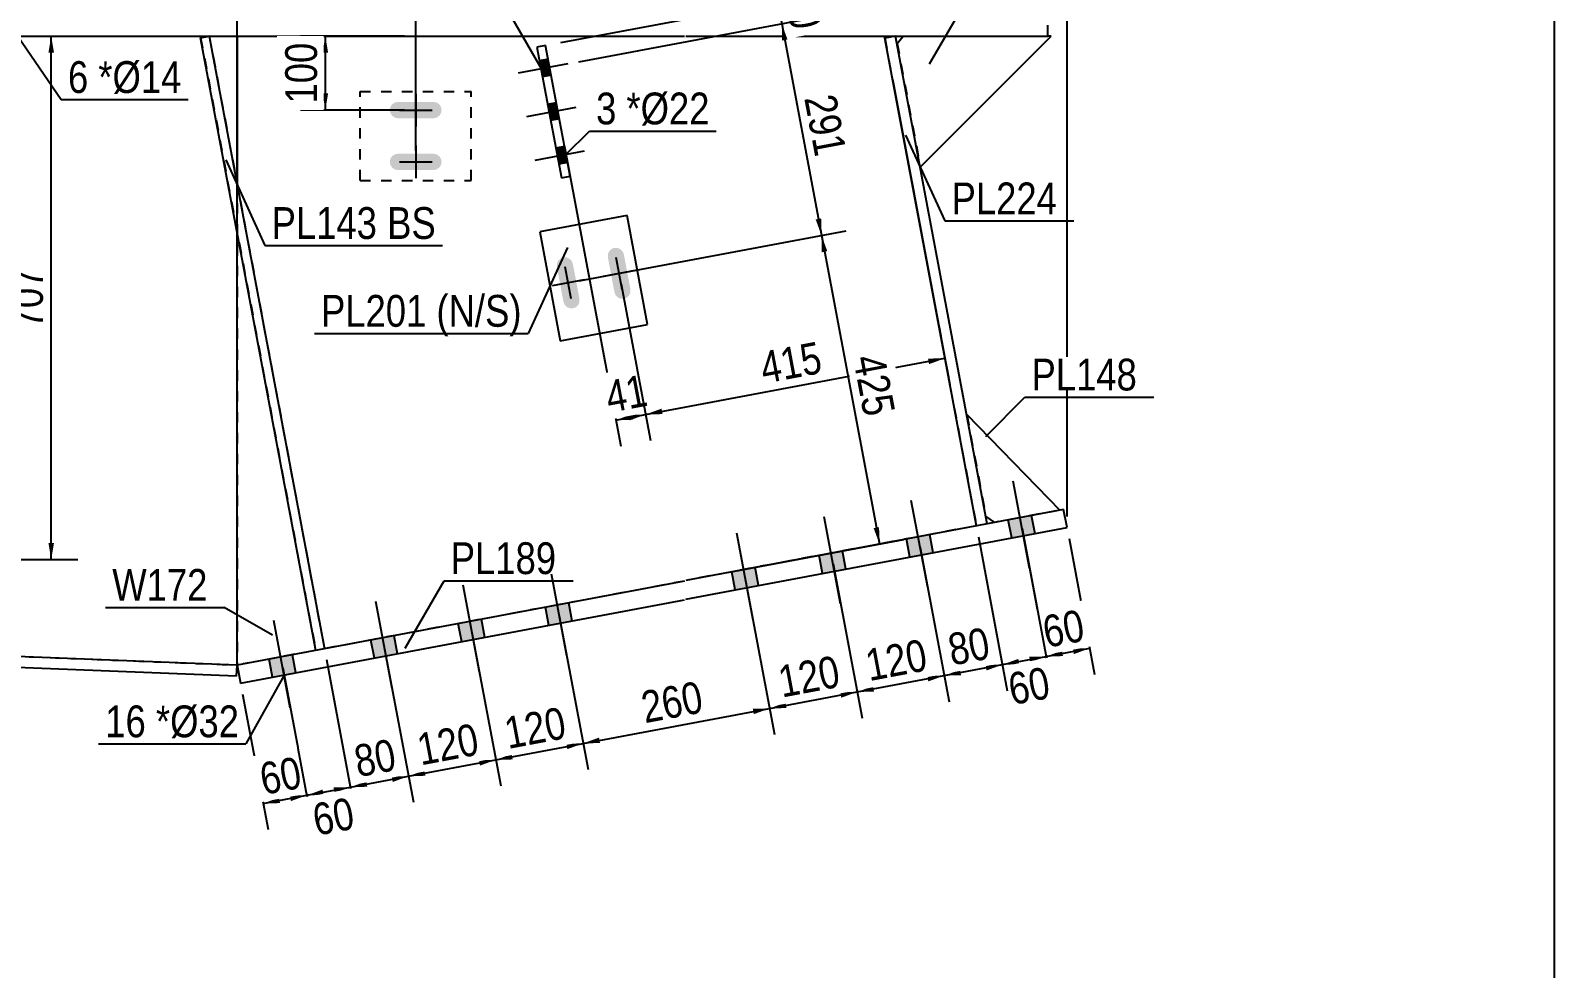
# Model space of a CAD drawing. Header units: millimetres. Extents: x -49 to 353, y -199 to 78.
# Drawn here: x 216.1 to 353.3, y -60.7 to 23.8 of the extents above; entities that cross this region are included whole.
import ezdxf

# ---------------------------------------------------------------- set-up
doc = ezdxf.new("R2010")
doc.units = ezdxf.units.MM
doc.linetypes.add('DXK_LINE_DOT1', pattern=[1.8814, 0.9407, -0.9407])
doc.styles.add('Arial Narrow', font='ARIALN.TTF', dxfattribs={"height": 0.2})

# ---------------------------------------------------------------- blocks, each defined once
blk = doc.blocks.new('Unknown-627019862-1200')
at = {"color": 5, "linetype": 'Continuous'}
blk.add_line((353.34, -199.16), (353.34, 77.84), dxfattribs=at)
blk = doc.blocks.new('Part-627019862-1282 - 1220')
at = {"color": 2, "linetype": 'Continuous'}
for p, q in [((269.8, 7.18), (261.94, 5.71)), ((271.65, -2.64), (269.8, 7.18)), ((261.94, 5.71), (263.78, -4.12)), ((263.78, -4.12), (271.65, -2.64))]:
    blk.add_line(p, q, dxfattribs=at)
blk = doc.blocks.new('Part-627019862-1258 - 1220')
at = {"color": 2, "linetype": 'Continuous'}
for p, q in [((307.71, 23.33), (307.71, 24.33)), ((214.06, 23.33), (274.98, 23.33)), ((275.08, 23.33), (307.71, 23.33))]:
    blk.add_line(p, q, dxfattribs=at)
blk = doc.blocks.new('Part-627019862-1259 - 1220')
at = {"color": 2, "linetype": 'Continuous'}
blk.add_line((174.58, 23.33), (174.58, -23.33), dxfattribs=at)
at = {"color": 7, "linetype": 'DXK_LINE_DOT1'}
for p, q in [((174.58, 23.33), (177.91, 23.33)), ((178.01, 23.33), (184.69, 23.33)), ((184.79, 23.33), (199.32, 23.33)), ((199.42, 23.33), (213.96, 23.33)), ((214.06, 23.33), (234.67, 23.33)), ((234.67, 23.33), (234.67, -33.33)), ((174.58, -23.33), (177.91, -23.47)), ((178.01, -24), (184.69, -24.27)), ((184.79, -25.96), (199.32, -26.55)), ((199.42, -29.24), (213.96, -29.82)), ((214.06, -32.51), (234.67, -33.33))]:
    blk.add_line(p, q, dxfattribs=at)
blk = doc.blocks.new('Part-627019862-1260 - 1220')
at = {"color": 2, "linetype": 'Continuous'}
for p, q in [((234.67, 23.33), (234.67, 10.01)), ((292.97, 23.33), (293.01, 23.14)), ((234.67, -33.33), (234.67, 5.68))]:
    blk.add_line(p, q, dxfattribs=at)
at = {"color": 7, "linetype": 'DXK_LINE_DOT1'}
for p, q in [((234.67, 23.33), (274.98, 23.33)), ((275.08, 23.33), (292.97, 23.33)), ((293.01, 23.14), (301.26, -20.78)), ((301.26, -20.78), (275.08, -25.7)), ((274.98, -25.76), (234.67, -33.33))]:
    blk.add_line(p, q, dxfattribs=at)
blk = doc.blocks.new('Part-627019862-1262 - 1220')
at = {"color": 2, "linetype": 'Continuous'}
for p, q in [((181.34, -25.13), (181.38, -24.13)), ((184.69, -24.27), (181.38, -24.13)), ((184.69, -25.27), (181.34, -25.13)), ((195.12, -26.38), (184.79, -25.96)), ((199.32, -27.55), (184.79, -26.96)), ((199.32, -26.55), (195.29, -26.38)), ((209.76, -29.65), (199.42, -29.24)), ((213.96, -29.82), (209.92, -29.66)), ((213.96, -30.82), (199.42, -30.24)), ((234.67, -33.33), (214.06, -32.51)), ((234.63, -34.33), (214.06, -33.51)), ((234.63, -34.33), (234.67, -33.33))]:
    blk.add_line(p, q, dxfattribs=at)
blk = doc.blocks.new('Part-627019862-1263 - 1220')
at = {"color": 2, "linetype": 'Continuous'}
for p, q in [((293.99, 23.32), (293.01, 23.14)), ((301.26, -20.78), (293.01, 23.14)), ((302.24, -20.6), (293.99, 23.32))]:
    blk.add_line(p, q, dxfattribs=at)
at = {"color": 7, "linetype": 'DXK_LINE_DOT1'}
blk.add_line((302.24, -20.6), (301.26, -20.78), dxfattribs=at)
blk = doc.blocks.new('Part-627019862-1264 - 1220')
at = {"color": 2, "linetype": 'Continuous'}
for p, q in [((231.39, 23.19), (232.17, 23.33)), ((241.75, -32), (231.39, 23.19)), ((232.17, 23.33), (242.54, -31.86))]:
    blk.add_line(p, q, dxfattribs=at)
blk = doc.blocks.new('Part-627019862-1265 - 1220')
at = {"color": 7, "linetype": 'DXK_LINE_DOT1'}
for p, q in [((232.17, 23.33), (231.39, 23.19)), ((231.39, 23.19), (241.75, -32)), ((232.17, 23.33), (242.54, -31.86))]:
    blk.add_line(p, q, dxfattribs=at)
blk = doc.blocks.new('Part-627019862-1266 - 1220')
at = {"color": 2, "linetype": 'Continuous'}
for p, q in [((294.12, 22.68), (294.66, 23.33)), ((296.21, 11.54), (307.99, 23.33)), ((307.99, 23.33), (307.71, 23.33))]:
    blk.add_line(p, q, dxfattribs=at)
at = {"color": 7, "linetype": 'DXK_LINE_DOT1'}
for p, q in [((294.12, 22.68), (296.21, 11.54)), ((294.66, 23.33), (307.71, 23.33))]:
    blk.add_line(p, q, dxfattribs=at)
blk = doc.blocks.new('Part-627019862-1267 - 1220')
at = {"color": 2, "linetype": 'Continuous'}
for p, q in [((309.12, -19.31), (275.08, -25.7)), ((309.43, -20.94), (309.12, -19.31)), ((275.08, -27.39), (309.43, -20.94)), ((274.98, -25.76), (234.67, -33.33)), ((234.98, -34.97), (274.98, -27.46)), ((234.67, -33.33), (234.98, -34.97))]:
    blk.add_line(p, q, dxfattribs=at)
blk = doc.blocks.new('Part-627019862-1268 - 1220')
at = {"color": 2, "linetype": 'Continuous'}
for p, q in [((300.4, -10.77), (308.79, -19.37)), ((302.12, -19.94), (302.9, -20.47))]:
    blk.add_line(p, q, dxfattribs=at)
at = {"color": 7, "linetype": 'DXK_LINE_DOT1'}
for p, q in [((300.4, -10.77), (302.12, -19.94)), ((308.79, -19.37), (302.9, -20.47))]:
    blk.add_line(p, q, dxfattribs=at)
blk = doc.blocks.new('Part-627019862-1270 - 1220')
at = {"color": 7, "linetype": 'DXK_LINE_DOT1'}
for p, q in [((245.76, 10.33), (245.76, 18.33)), ((245.76, 18.33), (255.76, 18.33)), ((255.76, 10.33), (255.76, 18.33)), ((245.76, 10.33), (255.76, 10.33))]:
    blk.add_line(p, q, dxfattribs=at)
blk = doc.blocks.new('Part-627019862-1283 - 1220')
at = {"color": 2, "linetype": 'Continuous'}
for p, q in [((262.45, 22.49), (261.66, 22.34)), ((261.66, 22.34), (263.88, 10.55)), ((264.66, 10.7), (262.45, 22.49)), ((263.88, 10.55), (264.66, 10.7))]:
    blk.add_line(p, q, dxfattribs=at)
blk = doc.blocks.new('Bolt-627019862-1296 - 1220')
at = {"linetype": 'Continuous'}
for points in [[(253.04, 16.39), (253.09, 16.67), (253.04, 16.95), (252.88, 17.19), (252.64, 17.35), (252.36, 17.4), (249.16, 17.4), (248.88, 17.35), (248.64, 17.19), (248.48, 16.95), (248.43, 16.67), (248.48, 16.39), (248.64, 16.15), (248.88, 15.99), (249.16, 15.93), (252.36, 15.93), (252.64, 15.99), (252.88, 16.15)], [(253.04, 11.72), (253.09, 12), (253.04, 12.28), (252.88, 12.52), (252.64, 12.68), (252.36, 12.73), (249.16, 12.73), (248.88, 12.68), (248.64, 12.52), (248.48, 12.28), (248.43, 12), (248.48, 11.72), (248.64, 11.48), (248.88, 11.32), (249.16, 11.27), (252.36, 11.27), (252.64, 11.32), (252.88, 11.48)]]:
    blk.add_hatch(color=3, dxfattribs=at).paths.add_polyline_path(points)
at = {"color": 3, "linetype": 'Continuous'}
for p, q in [((250.76, 18.13), (250.76, 15.2)), ((249.29, 16.67), (252.23, 16.67)), ((250.76, 13.47), (250.76, 10.53)), ((249.29, 12), (252.23, 12))]:
    blk.add_line(p, q, dxfattribs=at)
blk = doc.blocks.new('Bolt-627019862-1297 - 1220')
at = {"linetype": 'Continuous'}
for points in [[(269.2, 4.14), (268.94, 4.25), (268.65, 4.26), (268.39, 4.15), (268.18, 3.95), (268.07, 3.69), (268.07, 3.4), (268.66, 0.25), (268.77, -0.01), (268.97, -0.22), (269.23, -0.33), (269.52, -0.33), (269.78, -0.22), (269.99, -0.02), (270.1, 0.24), (270.1, 0.53), (269.51, 3.67), (269.4, 3.94)], [(264.62, 3.28), (264.35, 3.39), (264.07, 3.39), (263.8, 3.29), (263.6, 3.09), (263.48, 2.82), (263.48, 2.54), (264.07, -0.61), (264.18, -0.87), (264.38, -1.08), (264.64, -1.19), (264.93, -1.19), (265.19, -1.09), (265.4, -0.89), (265.51, -0.62), (265.51, -0.34), (264.92, 2.81), (264.82, 3.07)]]:
    blk.add_hatch(color=3, dxfattribs=at).paths.add_polyline_path(points)
at = {"color": 3, "linetype": 'Continuous'}
for p, q in [((269.36, 0.52), (268.81, 3.4)), ((264.77, -0.34), (264.23, 2.54)), ((270.53, 2.23), (267.64, 1.69)), ((265.94, 1.37), (263.06, 0.83))]:
    blk.add_line(p, q, dxfattribs=at)
blk = doc.blocks.new('Bolt-627019862-1298 - 1220')
at = {"linetype": 'Continuous'}
for points in [[(306.24, -19.85), (304.14, -20.24), (304.45, -21.88), (306.55, -21.49)], [(306.24, -19.85), (304.14, -20.24), (304.45, -21.88), (306.55, -21.49)], [(297.07, -21.57), (294.97, -21.96), (295.28, -23.6), (297.37, -23.21)], [(297.07, -21.57), (294.97, -21.96), (295.28, -23.6), (297.37, -23.21)], [(289.2, -23.05), (287.11, -23.44), (287.41, -25.08), (289.51, -24.68)], [(289.2, -23.05), (287.11, -23.44), (287.41, -25.08), (289.51, -24.68)], [(281.34, -24.52), (279.24, -24.92), (279.55, -26.55), (281.65, -26.16)], [(281.34, -24.52), (279.24, -24.92), (279.55, -26.55), (281.65, -26.16)], [(264.55, -27.72), (262.46, -28.12), (262.76, -29.75), (264.86, -29.36)], [(264.55, -27.72), (262.46, -28.12), (262.76, -29.75), (264.86, -29.36)], [(256.69, -29.2), (254.59, -29.59), (254.9, -31.23), (257, -30.84)], [(256.69, -29.2), (254.59, -29.59), (254.9, -31.23), (257, -30.84)], [(248.83, -30.68), (246.73, -31.07), (247.04, -32.71), (249.13, -32.31)], [(248.83, -30.68), (246.73, -31.07), (247.04, -32.71), (249.13, -32.31)], [(239.65, -32.4), (237.56, -32.79), (237.86, -34.43), (239.96, -34.04)], [(239.65, -32.4), (237.56, -32.79), (237.86, -34.43), (239.96, -34.04)]]:
    blk.add_hatch(color=3, dxfattribs=at).paths.add_polyline_path(points)
at = {"color": 3, "linetype": 'Continuous'}
for p, q in [((306.05, -24.61), (304.58, -16.77)), ((306.05, -24.61), (304.58, -16.77)), ((296.88, -26.34), (295.4, -18.49)), ((296.88, -26.34), (295.4, -18.49)), ((289.01, -27.81), (287.54, -19.97)), ((289.01, -27.81), (287.54, -19.97)), ((304.45, -21.88), (304.14, -20.24)), ((304.45, -21.88), (304.14, -20.24)), ((306.55, -21.49), (306.24, -19.85)), ((306.55, -21.49), (306.24, -19.85)), ((281.15, -29.29), (279.68, -21.44)), ((281.15, -29.29), (279.68, -21.44)), ((295.28, -23.6), (294.97, -21.96)), ((295.28, -23.6), (294.97, -21.96)), ((297.37, -23.21), (297.07, -21.57)), ((297.37, -23.21), (297.07, -21.57)), ((289.51, -24.68), (289.2, -23.05)), ((289.51, -24.68), (289.2, -23.05)), ((264.36, -32.49), (262.89, -24.64)), ((264.36, -32.49), (262.89, -24.64)), ((281.65, -26.16), (281.34, -24.52)), ((281.65, -26.16), (281.34, -24.52)), ((287.41, -25.08), (287.11, -23.44)), ((287.41, -25.08), (287.11, -23.44)), ((279.55, -26.55), (279.24, -24.92)), ((279.55, -26.55), (279.24, -24.92)), ((256.5, -33.97), (255.03, -26.12)), ((256.5, -33.97), (255.03, -26.12)), ((248.64, -35.44), (247.16, -27.6)), ((248.64, -35.44), (247.16, -27.6)), ((262.76, -29.75), (262.46, -28.12)), ((262.76, -29.75), (262.46, -28.12)), ((264.86, -29.36), (264.55, -27.72)), ((264.86, -29.36), (264.55, -27.72)), ((239.46, -37.17), (237.99, -29.32)), ((239.46, -37.17), (237.99, -29.32)), ((254.9, -31.23), (254.59, -29.59)), ((254.9, -31.23), (254.59, -29.59)), ((257, -30.84), (256.69, -29.2)), ((257, -30.84), (256.69, -29.2)), ((247.04, -32.71), (246.73, -31.07)), ((247.04, -32.71), (246.73, -31.07)), ((249.13, -32.31), (248.83, -30.68)), ((249.13, -32.31), (248.83, -30.68)), ((237.86, -34.43), (237.56, -32.79)), ((237.86, -34.43), (237.56, -32.79)), ((239.96, -34.04), (239.65, -32.4)), ((239.96, -34.04), (239.65, -32.4))]:
    blk.add_line(p, q, dxfattribs=at)
blk = doc.blocks.new('Bolt-627019862-1308 - 1220')
at = {"linetype": 'Continuous'}
for points in [[(262.95, 19.8), (262.68, 21.25), (261.9, 21.1), (262.17, 19.66)], [(263.69, 15.87), (263.42, 17.31), (262.63, 17.17), (262.9, 15.73)], [(264.43, 11.94), (264.16, 13.38), (263.37, 13.24), (263.64, 11.79)]]:
    blk.add_hatch(color=3, dxfattribs=at).paths.add_polyline_path(points)
at = {"color": 3, "linetype": 'Continuous'}
for p, q in [((264.45, 20.83), (260, 20)), ((262.68, 21.25), (261.9, 21.1)), ((262.95, 19.8), (262.17, 19.66)), ((265.19, 16.9), (260.74, 16.06)), ((263.42, 17.31), (262.63, 17.17)), ((263.69, 15.87), (262.9, 15.73)), ((265.93, 12.97), (261.48, 12.13)), ((264.16, 13.38), (263.37, 13.24)), ((264.43, 11.94), (263.64, 11.79))]:
    blk.add_line(p, q, dxfattribs=at)
blk = doc.blocks.new('StraightDimension-627019862-1372 - 1220')
at = {"color": 7, "linetype": 'Continuous'}
blk.add_line((309.43, -19.94), (309.43, 64.74), dxfattribs=at)
blk = doc.blocks.new('StraightDimension-627019862-1666 - 1220')
at = {"linetype": 'Continuous'}
for points in [[(296.84, -34.31), (298.36, -34.28), (296.93, -34.8)], [(292.04, -35.72), (290.52, -35.75), (291.95, -35.23)]]:
    blk.add_hatch(color=7, dxfattribs=at).paths.add_polyline_path(points)
at = {"color": 7, "linetype": 'Continuous'}
for p, q in [((296.19, -22.75), (298.8, -36.63)), ((288.35, -24.22), (290.96, -38.11)), ((290.52, -35.75), (298.36, -34.28))]:
    blk.add_line(p, q, dxfattribs=at)
at = {"color": 0}
blk.add_wipeout([(297.7, -34.25), (296.92, -30.12), (290.35, -31.35), (291.13, -35.48)], dxfattribs=at)
at = {"color": 3, "style": 'Arial Narrow'}
blk.add_text('120', height=2.863, rotation=10.6341, dxfattribs=at).set_placement((291.61, -34.78))
blk = doc.blocks.new('StraightDimension-627019862-7518 - 1220')
at = {"linetype": 'Continuous'}
for points in [[(283.33, 27.94), (283.36, 26.42), (282.84, 27.85)], [(283.76, 22.93), (283.73, 24.45), (284.25, 23.02)]]:
    blk.add_hatch(color=7, dxfattribs=at).paths.add_polyline_path(points)
at = {"color": 7, "linetype": 'Continuous'}
for p, q in [((263.82, 22.75), (285.57, 26.83)), ((283.36, 26.42), (283.73, 24.45)), ((265.44, 21.02), (285.94, 24.87))]:
    blk.add_line(p, q, dxfattribs=at)
at = {"color": 0}
blk.add_wipeout([(284.14, 23.08), (288.27, 23.85), (287.37, 28.62), (283.24, 27.85)], dxfattribs=at)
at = {"color": 3, "style": 'Arial Narrow'}
blk.add_text('30', height=2.863, rotation=-79.3661, dxfattribs=at).set_placement((283.94, 27.37))
blk = doc.blocks.new('StraightDimension-627019862-1698 - 1220')
at = {"linetype": 'Continuous'}
for points in [[(246.4, -44.29), (244.88, -44.32), (246.31, -43.8)], [(248.6, -43.37), (250.12, -43.33), (248.69, -43.86)]]:
    blk.add_hatch(color=7, dxfattribs=at).paths.add_polyline_path(points)
at = {"color": 7, "linetype": 'Continuous'}
for p, q in [((242.72, -32.84), (245.32, -46.68)), ((247.96, -31.86), (250.56, -45.69)), ((244.88, -44.32), (250.12, -43.33))]:
    blk.add_line(p, q, dxfattribs=at)
at = {"color": 0}
blk.add_wipeout([(249.86, -43.23), (249.08, -39.1), (244.31, -40), (245.08, -44.13)], dxfattribs=at)
at = {"color": 3, "style": 'Arial Narrow'}
blk.add_text('80', height=2.863, rotation=10.6341, dxfattribs=at).set_placement((245.56, -43.43))
blk = doc.blocks.new('StraightDimension-627019862-1718 - 1220')
at = {"linetype": 'Continuous'}
for points in [[(217.68, 21.83), (217.93, 23.33), (218.18, 21.83)], [(218.18, -22.32), (217.93, -23.82), (217.68, -22.32)]]:
    blk.add_hatch(color=7, dxfattribs=at).paths.add_polyline_path(points)
at = {"color": 7, "linetype": 'Continuous'}
for p, q in [((211.7, 23.33), (220.33, 23.33)), ((217.93, -23.82), (217.93, 23.33)), ((211.7, -23.82), (220.33, -23.82))]:
    blk.add_line(p, q, dxfattribs=at)
at = {"color": 0}
blk.add_wipeout([(217.78, 3.1), (213.58, 3.1), (213.58, -3.59), (217.78, -3.59)], dxfattribs=at)
at = {"color": 3, "style": 'Arial Narrow'}
blk.add_text('707', height=2.863, rotation=90.0002, dxfattribs=at).set_placement((217.18, -2.99))
blk = doc.blocks.new('StraightDimension-627019862-1714 - 1220')
at = {"linetype": 'Continuous'}
for points in [[(284.16, -37.2), (282.64, -37.23), (284.07, -36.7)], [(289, -35.78), (290.52, -35.75), (289.09, -36.27)]]:
    blk.add_hatch(color=7, dxfattribs=at).paths.add_polyline_path(points)
at = {"color": 7, "linetype": 'Continuous'}
for p, q in [((288.35, -24.22), (290.96, -38.11)), ((280.48, -25.7), (283.08, -39.59)), ((282.64, -37.23), (290.52, -35.75))]:
    blk.add_line(p, q, dxfattribs=at)
at = {"color": 0}
blk.add_wipeout([(289.84, -35.72), (289.06, -31.6), (282.49, -32.83), (283.27, -36.96)], dxfattribs=at)
at = {"color": 3, "style": 'Arial Narrow'}
blk.add_text('120', height=2.863, rotation=10.6341, dxfattribs=at).set_placement((283.75, -36.26))
blk = doc.blocks.new('StraightDimension-627019862-1671 - 1220')
at = {"linetype": 'Continuous'}
for points in [[(238.54, -45.76), (237.01, -45.8), (238.44, -45.27)], [(239.43, -45.09), (240.95, -45.06), (239.52, -45.58)]]:
    blk.add_hatch(color=7, dxfattribs=at).paths.add_polyline_path(points)
at = {"color": 7, "linetype": 'Continuous'}
for p, q in [((238.79, -33.58), (241.39, -47.42)), ((235.17, -35.95), (237.46, -48.15)), ((237.01, -45.8), (240.95, -45.06))]:
    blk.add_line(p, q, dxfattribs=at)
at = {"color": 0}
blk.add_wipeout([(241.34, -44.83), (240.56, -40.7), (235.79, -41.6), (236.57, -45.73)], dxfattribs=at)
at = {"color": 3, "style": 'Arial Narrow'}
blk.add_text('60', height=2.863, rotation=10.6341, dxfattribs=at).set_placement((237.05, -45.03))
blk = doc.blocks.new('StraightDimension-627019862-1931 - 1220')
at = {"linetype": 'Continuous'}
for points in [[(270.31, -11.23), (268.79, -11.26), (270.21, -10.74)], [(269.95, -10.79), (271.47, -10.75), (270.04, -11.28)]]:
    blk.add_hatch(color=7, dxfattribs=at).paths.add_polyline_path(points)
at = {"color": 7, "linetype": 'Continuous'}
for p, q in [((264.16, 13.39), (269.23, -13.62)), ((269.27, 0.98), (271.92, -13.11)), ((268.79, -11.26), (271.47, -10.75))]:
    blk.add_line(p, q, dxfattribs=at)
at = {"color": 0}
blk.add_wipeout([(272.49, -10.41), (271.71, -6.28), (266.94, -7.18), (267.72, -11.31)], dxfattribs=at)
at = {"color": 3, "style": 'Arial Narrow'}
blk.add_text('41', height=2.863, rotation=10.6341, dxfattribs=at).set_placement((268.19, -10.61))
blk = doc.blocks.new('StraightDimension-627019862-1633 - 1220')
at = {"linetype": 'Continuous'}
for points in [[(309.06, -32.52), (307.54, -32.55), (308.97, -32.03)], [(309.95, -31.84), (311.47, -31.81), (310.04, -32.34)]]:
    blk.add_hatch(color=7, dxfattribs=at).paths.add_polyline_path(points)
at = {"color": 7, "linetype": 'Continuous'}
for p, q in [((305.38, -21.03), (307.98, -34.91)), ((309.61, -21.93), (311.91, -34.17)), ((307.54, -32.55), (311.47, -31.81))]:
    blk.add_line(p, q, dxfattribs=at)
at = {"color": 0}
blk.add_wipeout([(311.86, -31.59), (311.09, -27.46), (306.32, -28.35), (307.09, -32.48)], dxfattribs=at)
at = {"color": 3, "style": 'Arial Narrow'}
blk.add_text('60', height=2.863, rotation=10.6341, dxfattribs=at).set_placement((307.57, -31.78))
blk = doc.blocks.new('StraightDimension-627019862-1648 - 1220')
at = {"linetype": 'Continuous'}
for points in [[(305.13, -33.26), (303.61, -33.29), (305.04, -32.77)], [(306.02, -32.58), (307.54, -32.55), (306.11, -33.07)]]:
    blk.add_hatch(color=7, dxfattribs=at).paths.add_polyline_path(points)
at = {"color": 7, "linetype": 'Continuous'}
for p, q in [((301.44, -21.77), (304.02, -35.5)), ((305.38, -21.03), (307.96, -34.76)), ((303.61, -33.29), (307.54, -32.55))]:
    blk.add_line(p, q, dxfattribs=at)
at = {"color": 0}
blk.add_wipeout([(308.76, -36.75), (307.99, -32.62), (303.22, -33.52), (303.99, -37.64)], dxfattribs=at)
at = {"color": 3, "style": 'Arial Narrow'}
blk.add_text('60', height=2.863, rotation=10.6341, dxfattribs=at).set_placement((304.47, -36.94))
blk = doc.blocks.new('StraightDimension-627019862-1661 - 1220')
at = {"linetype": 'Continuous'}
for points in [[(299.88, -34.24), (298.36, -34.28), (299.79, -33.75)], [(302.09, -33.32), (303.61, -33.29), (302.18, -33.81)]]:
    blk.add_hatch(color=7, dxfattribs=at).paths.add_polyline_path(points)
at = {"color": 7, "linetype": 'Continuous'}
for p, q in [((301.44, -21.77), (304.05, -35.65)), ((296.19, -22.75), (298.8, -36.63)), ((298.36, -34.28), (303.61, -33.29))]:
    blk.add_line(p, q, dxfattribs=at)
at = {"color": 0}
blk.add_wipeout([(303.34, -33.19), (302.57, -29.06), (297.79, -29.96), (298.57, -34.08)], dxfattribs=at)
at = {"color": 3, "style": 'Arial Narrow'}
blk.add_text('80', height=2.863, rotation=10.6341, dxfattribs=at).set_placement((299.05, -33.38))
blk = doc.blocks.new('StraightDimension-627019862-1684 - 1220')
at = {"linetype": 'Continuous'}
for points in [[(242.47, -45.03), (240.95, -45.06), (242.37, -44.54)], [(243.36, -44.35), (244.88, -44.32), (243.45, -44.84)]]:
    blk.add_hatch(color=7, dxfattribs=at).paths.add_polyline_path(points)
at = {"color": 7, "linetype": 'Continuous'}
for p, q in [((242.72, -32.84), (245.29, -46.53)), ((238.79, -33.58), (241.36, -47.27)), ((240.95, -45.06), (244.88, -44.32))]:
    blk.add_line(p, q, dxfattribs=at)
at = {"color": 0}
blk.add_wipeout([(246.1, -48.52), (245.33, -44.39), (240.55, -45.28), (241.33, -49.41)], dxfattribs=at)
at = {"color": 3, "style": 'Arial Narrow'}
blk.add_text('60', height=2.863, rotation=10.6341, dxfattribs=at).set_placement((241.81, -48.71))
blk = doc.blocks.new('StraightDimension-627019862-1705 - 1220')
at = {"linetype": 'Continuous'}
for points in [[(256.46, -41.89), (257.98, -41.86), (256.55, -42.38)], [(251.64, -43.3), (250.12, -43.33), (251.55, -42.81)]]:
    blk.add_hatch(color=7, dxfattribs=at).paths.add_polyline_path(points)
at = {"color": 7, "linetype": 'Continuous'}
for p, q in [((255.83, -30.38), (258.42, -44.22)), ((247.96, -31.86), (250.56, -45.69)), ((250.12, -43.33), (257.98, -41.86))]:
    blk.add_line(p, q, dxfattribs=at)
at = {"color": 0}
blk.add_wipeout([(257.31, -41.83), (256.53, -37.7), (249.96, -38.94), (250.74, -43.07)], dxfattribs=at)
at = {"color": 3, "style": 'Arial Narrow'}
blk.add_text('120', height=2.863, rotation=10.6341, dxfattribs=at).set_placement((251.22, -42.37))
blk = doc.blocks.new('StraightDimension-627019862-1708 - 1220')
at = {"linetype": 'Continuous'}
for points in [[(264.32, -40.41), (265.84, -40.38), (264.42, -40.9)], [(259.5, -41.83), (257.98, -41.86), (259.41, -41.34)]]:
    blk.add_hatch(color=7, dxfattribs=at).paths.add_polyline_path(points)
at = {"color": 7, "linetype": 'Continuous'}
for p, q in [((263.69, -28.9), (266.29, -42.74)), ((255.83, -30.38), (258.42, -44.22)), ((257.98, -41.86), (265.84, -40.38))]:
    blk.add_line(p, q, dxfattribs=at)
at = {"color": 0}
blk.add_wipeout([(265.17, -40.36), (264.39, -36.23), (257.83, -37.46), (258.6, -41.59)], dxfattribs=at)
at = {"color": 3, "style": 'Arial Narrow'}
blk.add_text('120', height=2.863, rotation=10.6341, dxfattribs=at).set_placement((259.08, -40.89))
blk = doc.blocks.new('StraightDimension-627019862-1711 - 1220')
at = {"linetype": 'Continuous'}
for points in [[(281.12, -37.26), (282.64, -37.23), (281.21, -37.75)], [(267.36, -40.35), (265.84, -40.38), (267.27, -39.86)]]:
    blk.add_hatch(color=7, dxfattribs=at).paths.add_polyline_path(points)
at = {"color": 7, "linetype": 'Continuous'}
for p, q in [((280.48, -25.7), (283.08, -39.59)), ((263.69, -28.9), (266.29, -42.74)), ((265.84, -40.38), (282.64, -37.23))]:
    blk.add_line(p, q, dxfattribs=at)
at = {"color": 0}
blk.add_wipeout([(277.5, -38.04), (276.73, -33.91), (270.16, -35.15), (270.93, -39.27)], dxfattribs=at)
at = {"color": 3, "style": 'Arial Narrow'}
blk.add_text('260', height=2.863, rotation=10.6341, dxfattribs=at).set_placement((271.41, -38.57))
blk = doc.blocks.new('StraightDimension-627019862-1914 - 1220')
at = {"linetype": 'Continuous'}
for points in [[(296.91, -5.72), (298.43, -5.69), (297, -6.22)], [(272.99, -10.72), (271.47, -10.75), (272.9, -10.23)]]:
    blk.add_hatch(color=7, dxfattribs=at).paths.add_polyline_path(points)
at = {"color": 7, "linetype": 'Continuous'}
for p, q in [((293.79, 19), (298.87, -8.05)), ((269.27, 0.98), (271.92, -13.11)), ((271.47, -10.75), (298.43, -5.69))]:
    blk.add_line(p, q, dxfattribs=at)
at = {"color": 0}
blk.add_wipeout([(288.21, -7.46), (287.43, -3.33), (280.86, -4.57), (281.64, -8.69)], dxfattribs=at)
at = {"color": 3, "style": 'Arial Narrow'}
blk.add_text('415', height=2.863, rotation=10.6341, dxfattribs=at).set_placement((282.12, -7.99))
blk = doc.blocks.new('StraightDimension-627019862-2044 - 1220')
at = {"linetype": 'Continuous'}
for points in [[(242.37, 21.83), (242.62, 23.33), (242.87, 21.83)], [(242.87, 18.17), (242.62, 16.67), (242.37, 18.17)]]:
    blk.add_hatch(color=7, dxfattribs=at).paths.add_polyline_path(points)
at = {"color": 7, "linetype": 'Continuous'}
for p, q in [((249.76, 23.33), (240.37, 23.33)), ((242.62, 16.67), (242.62, 23.33)), ((249.76, 16.67), (240.37, 16.67))]:
    blk.add_line(p, q, dxfattribs=at)
at = {"color": 0}
blk.add_wipeout([(242.47, 23.34), (238.27, 23.34), (238.27, 16.66), (242.47, 16.66)], dxfattribs=at)
at = {"color": 3, "style": 'Arial Narrow'}
blk.add_text('100', height=2.863, rotation=90.0002, dxfattribs=at).set_placement((241.87, 17.26))
blk = doc.blocks.new('StraightDimension-627019862-5171 - 1220')
at = {"linetype": 'Continuous'}
blk.add_hatch(color=7, dxfattribs=at).paths.add_polyline_path([(249.26, 47.08), (250.76, 46.83), (249.26, 46.58)])
at = {"color": 7, "linetype": 'Continuous'}
for p, q in [((250.76, 13), (250.76, 51.33)), ((240.7, 46.83), (250.76, 46.83))]:
    blk.add_line(p, q, dxfattribs=at)
at = {"color": 0}
blk.add_wipeout([(249.98, 47.73), (249.98, 51.93), (241.47, 51.93), (241.47, 47.73)], dxfattribs=at)
at = {"color": 3, "style": 'Arial Narrow'}
blk.add_text('9975', height=2.863, dxfattribs=at).set_placement((242.07, 48.33))
blk = doc.blocks.new('StraightDimension-627019862-5172 - 1220')
at = {"linetype": 'Continuous'}
blk.add_hatch(color=7, dxfattribs=at).paths.add_polyline_path([(233.17, 52.78), (234.67, 52.53), (233.17, 52.28)])
at = {"color": 7, "linetype": 'Continuous'}
for p, q in [((234.67, -32.33), (234.67, 57.03)), ((224.61, 52.53), (234.67, 52.53))]:
    blk.add_line(p, q, dxfattribs=at)
at = {"color": 0}
blk.add_wipeout([(233.9, 53.43), (233.9, 57.63), (225.39, 57.63), (225.39, 53.43)], dxfattribs=at)
at = {"color": 3, "style": 'Arial Narrow'}
blk.add_text('9734', height=2.863, dxfattribs=at).set_placement((225.99, 54.03))
blk = doc.blocks.new('StraightDimension-627019862-7517 - 1220')
at = {"linetype": 'Continuous'}
for points in [[(283.76, 22.93), (283.73, 24.45), (284.25, 23.02)], [(287.28, 6.91), (287.31, 5.39), (286.79, 6.81)]]:
    blk.add_hatch(color=7, dxfattribs=at).paths.add_polyline_path(points)
at = {"color": 7, "linetype": 'Continuous'}
for p, q in [((265.44, 21.02), (285.94, 24.87)), ((283.73, 24.45), (287.31, 5.39)), ((265.48, 1.29), (289.52, 5.8))]:
    blk.add_line(p, q, dxfattribs=at)
at = {"color": 0}
blk.add_wipeout([(286.28, 11.66), (290.41, 12.44), (289.18, 19.01), (285.05, 18.23)], dxfattribs=at)
at = {"color": 3, "style": 'Arial Narrow'}
blk.add_text('291', height=2.863, rotation=-79.3661, dxfattribs=at).set_placement((285.75, 17.75))
blk = doc.blocks.new('StraightDimension-627019862-7516 - 1220')
at = {"linetype": 'Continuous'}
for points in [[(287.34, 3.86), (287.31, 5.39), (287.83, 3.96)], [(292.5, -20.9), (292.53, -22.42), (292.01, -20.99)]]:
    blk.add_hatch(color=7, dxfattribs=at).paths.add_polyline_path(points)
at = {"color": 7, "linetype": 'Continuous'}
for p, q in [((265.48, 1.29), (289.52, 5.8)), ((287.31, 5.39), (292.53, -22.42)), ((279.03, -24.96), (294.74, -22.01))]:
    blk.add_line(p, q, dxfattribs=at)
at = {"color": 0}
blk.add_wipeout([(290.69, -11.78), (294.81, -11), (293.58, -4.43), (289.45, -5.21)], dxfattribs=at)
at = {"color": 3, "style": 'Arial Narrow'}
blk.add_text('425', height=2.863, rotation=-79.3661, dxfattribs=at).set_placement((290.15, -5.68))
blk = doc.blocks.new('Mark-627019862-5757 - 1220')
at = {"color": 7, "linetype": 'Continuous'}
blk.add_line((237.85, -30.64), (233.52, -28.14), dxfattribs=at)
at = {"color": 0}
blk.add_wipeout([(232.02, -27.54), (232.02, -24.54), (223.43, -24.54), (223.43, -27.54)], dxfattribs=at)
blk.add_wipeout([(232.02, -27.54), (232.02, -24.54), (223.43, -24.54), (223.43, -27.54)], dxfattribs=at)
at = {"color": 7, "linetype": 'Continuous'}
blk.add_line((222.83, -28.14), (233.52, -28.14), dxfattribs=at)
at = {"color": 3, "style": 'Arial Narrow'}
blk.add_text('W172', height=2.863, dxfattribs=at).set_placement((223.43, -27.54))
blk = doc.blocks.new('MarkSet-627019862-5731 - 1220')
at = {"color": 0}
for points in [[(247.29, 5.06), (247.29, 8.06), (237.78, 8.06), (237.78, 5.06)], [(252.57, 5.06), (252.57, 8.06), (248.19, 8.06), (248.19, 5.06)]]:
    blk.add_wipeout(points, dxfattribs=at)
for points in [[(247.29, 5.06), (247.29, 8.06), (237.78, 8.06), (237.78, 5.06)], [(252.57, 5.06), (252.57, 8.06), (248.19, 8.06), (248.19, 5.06)]]:
    blk.add_wipeout(points, dxfattribs=at)
at = {"color": 7, "linetype": 'Continuous'}
for p, q in [((233.65, 12.19), (237.18, 4.46)), ((237.18, 4.46), (253.17, 4.46))]:
    blk.add_line(p, q, dxfattribs=at)
at = {"color": 3, "style": 'Arial Narrow'}
for s, p in [('PL143', (237.78, 5.06)), ('BS', (248.19, 5.06))]:
    blk.add_text(s, height=2.863, dxfattribs=at).set_placement(p)
blk = doc.blocks.new('Mark-627019862-5766 - 1220')
at = {"color": 0}
blk.add_wipeout([(308.53, 7.28), (308.53, 10.28), (299.03, 10.28), (299.03, 7.28)], dxfattribs=at)
blk.add_wipeout([(308.53, 7.28), (308.53, 10.28), (299.03, 10.28), (299.03, 7.28)], dxfattribs=at)
at = {"color": 7, "linetype": 'Continuous'}
for p, q in [((294.89, 14.41), (298.43, 6.68)), ((298.43, 6.68), (310.03, 6.68))]:
    blk.add_line(p, q, dxfattribs=at)
at = {"color": 3, "style": 'Arial Narrow'}
blk.add_text('PL224', height=2.863, dxfattribs=at).set_placement((299.03, 7.28))
blk = doc.blocks.new('Mark-627019862-5769 - 1220')
at = {"color": 0}
blk.add_wipeout([(309.66, 25.76), (309.66, 28.76), (300.15, 28.76), (300.15, 25.76)], dxfattribs=at)
blk.add_wipeout([(309.66, 25.76), (309.66, 28.76), (300.15, 28.76), (300.15, 25.76)], dxfattribs=at)
at = {"color": 7, "linetype": 'Continuous'}
for p, q in [((297.05, 20.83), (299.55, 25.16)), ((299.55, 25.16), (311.16, 25.16))]:
    blk.add_line(p, q, dxfattribs=at)
at = {"color": 3, "style": 'Arial Narrow'}
blk.add_text('PL226', height=2.863, dxfattribs=at).set_placement((300.15, 25.76))
blk = doc.blocks.new('Mark-627019862-5772 - 1220')
at = {"color": 0}
blk.add_wipeout([(263.43, -25.13), (263.43, -22.13), (253.92, -22.13), (253.92, -25.13)], dxfattribs=at)
blk.add_wipeout([(263.43, -25.13), (263.43, -22.13), (253.92, -22.13), (253.92, -25.13)], dxfattribs=at)
at = {"color": 7, "linetype": 'Continuous'}
for p, q in [((249.82, -31.79), (253.32, -25.73)), ((253.32, -25.73), (264.93, -25.73))]:
    blk.add_line(p, q, dxfattribs=at)
at = {"color": 3, "style": 'Arial Narrow'}
blk.add_text('PL189', height=2.863, dxfattribs=at).set_placement((253.92, -25.13))
blk = doc.blocks.new('Mark-627019862-5775 - 1220')
at = {"color": 0}
blk.add_wipeout([(315.74, -8.59), (315.74, -5.59), (306.23, -5.59), (306.23, -8.59)], dxfattribs=at)
blk.add_wipeout([(315.74, -8.59), (315.74, -5.59), (306.23, -5.59), (306.23, -8.59)], dxfattribs=at)
at = {"color": 7, "linetype": 'Continuous'}
for p, q in [((302.1, -12.73), (305.63, -9.19)), ((305.63, -9.19), (317.24, -9.19))]:
    blk.add_line(p, q, dxfattribs=at)
at = {"color": 3, "style": 'Arial Narrow'}
blk.add_text('PL148', height=2.863, dxfattribs=at).set_placement((306.23, -8.59))
blk = doc.blocks.new('Mark-627019862-5799 - 1220')
at = {"color": 0}
for points in [[(251.73, -2.85), (251.73, 0.15), (242.23, 0.15), (242.23, -2.85)], [(260.29, -2.85), (260.29, 0.15), (252.63, 0.15), (252.63, -2.85)]]:
    blk.add_wipeout(points, dxfattribs=at)
for points in [[(251.73, -2.85), (251.73, 0.15), (242.23, 0.15), (242.23, -2.85)], [(260.29, -2.85), (260.29, 0.15), (252.63, 0.15), (252.63, -2.85)]]:
    blk.add_wipeout(points, dxfattribs=at)
at = {"color": 7, "linetype": 'Continuous'}
for p in [(264.43, 4.28), (241.63, -3.45)]:
    blk.add_line(p, (260.89, -3.45), dxfattribs=at)
at = {"color": 3, "style": 'Arial Narrow'}
for s, p in [('PL201', (242.23, -2.85)), ('(N/', (252.63, -2.85)), ('S)', (257.01, -2.85))]:
    blk.add_text(s, height=2.863, dxfattribs=at).set_placement(p)
blk = doc.blocks.new('Mark-627019862-5802 - 1220')
at = {"color": 0}
for points in [[(250.13, 25.83), (250.13, 28.83), (240.63, 28.83), (240.63, 25.83)], [(258.69, 25.83), (258.69, 28.83), (251.03, 28.83), (251.03, 25.83)]]:
    blk.add_wipeout(points, dxfattribs=at)
for points in [[(250.13, 25.83), (250.13, 28.83), (240.63, 28.83), (240.63, 25.83)], [(258.69, 25.83), (258.69, 28.83), (251.03, 28.83), (251.03, 25.83)]]:
    blk.add_wipeout(points, dxfattribs=at)
at = {"color": 7, "linetype": 'Continuous'}
for p in [(240.03, 25.23), (262.29, 20.03)]:
    blk.add_line(p, (259.29, 25.23), dxfattribs=at)
at = {"color": 3, "style": 'Arial Narrow'}
for s, p in [('(N/', (251.03, 25.83)), ('S)', (255.41, 25.83)), ('PL426', (240.63, 25.83))]:
    blk.add_text(s, height=2.863, dxfattribs=at).set_placement(p)
blk = doc.blocks.new('Mark-627019862-6359 - 1220')
at = {"color": 0}
for points in [[(221.27, 18.21), (221.27, 21.21), (219.44, 21.21), (219.44, 18.21)], [(223.45, 18.21), (223.45, 21.21), (222.17, 21.21), (222.17, 18.21)]]:
    blk.add_wipeout(points, dxfattribs=at)
for points in [[(221.27, 18.21), (221.27, 21.21), (219.44, 21.21), (219.44, 18.21)], [(223.45, 18.21), (223.45, 21.21), (222.17, 21.21), (222.17, 18.21)]]:
    blk.add_wipeout(points, dxfattribs=at)
at = {"color": 7, "linetype": 'Continuous'}
blk.add_line((209.65, 31), (218.84, 17.61), dxfattribs=at)
at = {"color": 3, "style": 'Arial Narrow'}
blk.add_text('6', height=2.86, dxfattribs=at).set_placement((219.44, 18.21))
at = {"color": 0}
blk.add_wipeout([(229.66, 18.21), (229.66, 21.21), (223.45, 21.21), (223.45, 18.21)], dxfattribs=at)
blk.add_wipeout([(229.66, 18.21), (229.66, 21.21), (223.45, 21.21), (223.45, 18.21)], dxfattribs=at)
at = {"color": 7, "linetype": 'Continuous'}
blk.add_line((218.84, 17.61), (230.26, 17.61), dxfattribs=at)
at = {"color": 3, "style": 'Arial Narrow'}
for s, height, p in [('*', 2.86, (222.17, 18.21)), ('Ø14', 2.863, (223.45, 18.21))]:
    blk.add_text(s, height=height, dxfattribs=at).set_placement(p)
blk = doc.blocks.new('Mark-627019862-6361 - 1220')
at = {"color": 0}
for points in [[(226.46, -39.83), (226.46, -36.83), (222.8, -36.83), (222.8, -39.83)], [(228.64, -39.83), (228.64, -36.83), (227.36, -36.83), (227.36, -39.83)]]:
    blk.add_wipeout(points, dxfattribs=at)
for points in [[(226.46, -39.83), (226.46, -36.83), (222.8, -36.83), (222.8, -39.83)], [(228.64, -39.83), (228.64, -36.83), (227.36, -36.83), (227.36, -39.83)]]:
    blk.add_wipeout(points, dxfattribs=at)
at = {"color": 3, "style": 'Arial Narrow'}
blk.add_text('16', height=2.863, dxfattribs=at).set_placement((222.8, -39.83))
at = {"color": 0}
blk.add_wipeout([(234.85, -39.83), (234.85, -36.83), (228.64, -36.83), (228.64, -39.83)], dxfattribs=at)
blk.add_wipeout([(234.85, -39.83), (234.85, -36.83), (228.64, -36.83), (228.64, -39.83)], dxfattribs=at)
at = {"color": 7, "linetype": 'Continuous'}
for p in [(238.91, -34.23), (222.2, -40.43)]:
    blk.add_line(p, (235.45, -40.43), dxfattribs=at)
at = {"color": 3, "style": 'Arial Narrow'}
for s, height, p in [('*', 2.86, (227.36, -39.83)), ('Ø32', 2.863, (228.64, -39.83))]:
    blk.add_text(s, height=height, dxfattribs=at).set_placement(p)
blk = doc.blocks.new('Mark-627019862-6363 - 1220')
at = {"color": 0}
for points in [[(268.84, 15.38), (268.84, 18.38), (267.01, 18.38), (267.01, 15.38)], [(271.02, 15.38), (271.02, 18.38), (269.74, 18.38), (269.74, 15.38)]]:
    blk.add_wipeout(points, dxfattribs=at)
for points in [[(268.84, 15.38), (268.84, 18.38), (267.01, 18.38), (267.01, 15.38)], [(271.02, 15.38), (271.02, 18.38), (269.74, 18.38), (269.74, 15.38)]]:
    blk.add_wipeout(points, dxfattribs=at)
at = {"color": 7, "linetype": 'Continuous'}
blk.add_line((264.29, 12.66), (266.41, 14.78), dxfattribs=at)
at = {"color": 3, "style": 'Arial Narrow'}
blk.add_text('3', height=2.86, dxfattribs=at).set_placement((267.01, 15.38))
at = {"color": 0}
blk.add_wipeout([(277.23, 15.38), (277.23, 18.38), (271.02, 18.38), (271.02, 15.38)], dxfattribs=at)
blk.add_wipeout([(277.23, 15.38), (277.23, 18.38), (271.02, 18.38), (271.02, 15.38)], dxfattribs=at)
at = {"color": 7, "linetype": 'Continuous'}
blk.add_line((266.41, 14.78), (277.83, 14.78), dxfattribs=at)
at = {"color": 3, "style": 'Arial Narrow'}
for s, height, p in [('*', 2.86, (269.74, 15.38)), ('Ø22', 2.863, (271.02, 15.38))]:
    blk.add_text(s, height=height, dxfattribs=at).set_placement(p)

msp = doc.modelspace()

# ---------------------------------------------------------------- block references
for name in ['Unknown-627019862-1200', 'Part-627019862-1258 - 1220', 'Part-627019862-1259 - 1220', 'Part-627019862-1264 - 1220', 'Part-627019862-1265 - 1220', 'Part-627019862-1260 - 1220', 'Part-627019862-1283 - 1220', 'Part-627019862-1263 - 1220', 'Part-627019862-1266 - 1220', 'Bolt-627019862-1308 - 1220', 'Part-627019862-1270 - 1220', 'Bolt-627019862-1296 - 1220', 'Part-627019862-1282 - 1220', 'Bolt-627019862-1297 - 1220', 'Part-627019862-1268 - 1220', 'Bolt-627019862-1298 - 1220', 'Part-627019862-1267 - 1220', 'Part-627019862-1262 - 1220']:
    msp.add_blockref(name, (0, 0))

# ---------------------------------------------------------------- next in the draw order: block references
for name in ['StraightDimension-627019862-1372 - 1220', 'StraightDimension-627019862-1633 - 1220', 'StraightDimension-627019862-1666 - 1220', 'StraightDimension-627019862-1698 - 1220', 'StraightDimension-627019862-1671 - 1220']:
    msp.add_blockref(name, (0, 0))

# ---------------------------------------------------------------- next in the draw order: block references
for name in ['StraightDimension-627019862-5172 - 1220', 'StraightDimension-627019862-7518 - 1220', 'Mark-627019862-5769 - 1220', 'StraightDimension-627019862-2044 - 1220', 'StraightDimension-627019862-1718 - 1220', 'StraightDimension-627019862-1931 - 1220', 'Mark-627019862-5775 - 1220', 'StraightDimension-627019862-1648 - 1220', 'StraightDimension-627019862-1714 - 1220', 'StraightDimension-627019862-1705 - 1220', 'StraightDimension-627019862-1684 - 1220']:
    msp.add_blockref(name, (0, 0))

# ---------------------------------------------------------------- next in the draw order: block references
for name in ['StraightDimension-627019862-5171 - 1220', 'Mark-627019862-6359 - 1220', 'StraightDimension-627019862-1914 - 1220', 'MarkSet-627019862-5731 - 1220', 'StraightDimension-627019862-1661 - 1220', 'Mark-627019862-5757 - 1220', 'StraightDimension-627019862-1708 - 1220', 'Mark-627019862-6361 - 1220']:
    msp.add_blockref(name, (0, 0))

# ---------------------------------------------------------------- next in the draw order: block references
for name in ['Mark-627019862-5802 - 1220', 'StraightDimension-627019862-7517 - 1220', 'Mark-627019862-5766 - 1220', 'Mark-627019862-5799 - 1220', 'StraightDimension-627019862-1711 - 1220']:
    msp.add_blockref(name, (0, 0))

# ---------------------------------------------------------------- next in the draw order: block references
for name in ['Mark-627019862-6363 - 1220', 'StraightDimension-627019862-7516 - 1220']:
    msp.add_blockref(name, (0, 0))

# ---------------------------------------------------------------- next in the draw order: block references
msp.add_blockref('Mark-627019862-5772 - 1220', (0, 0))

doc.saveas('drawing.dxf')
